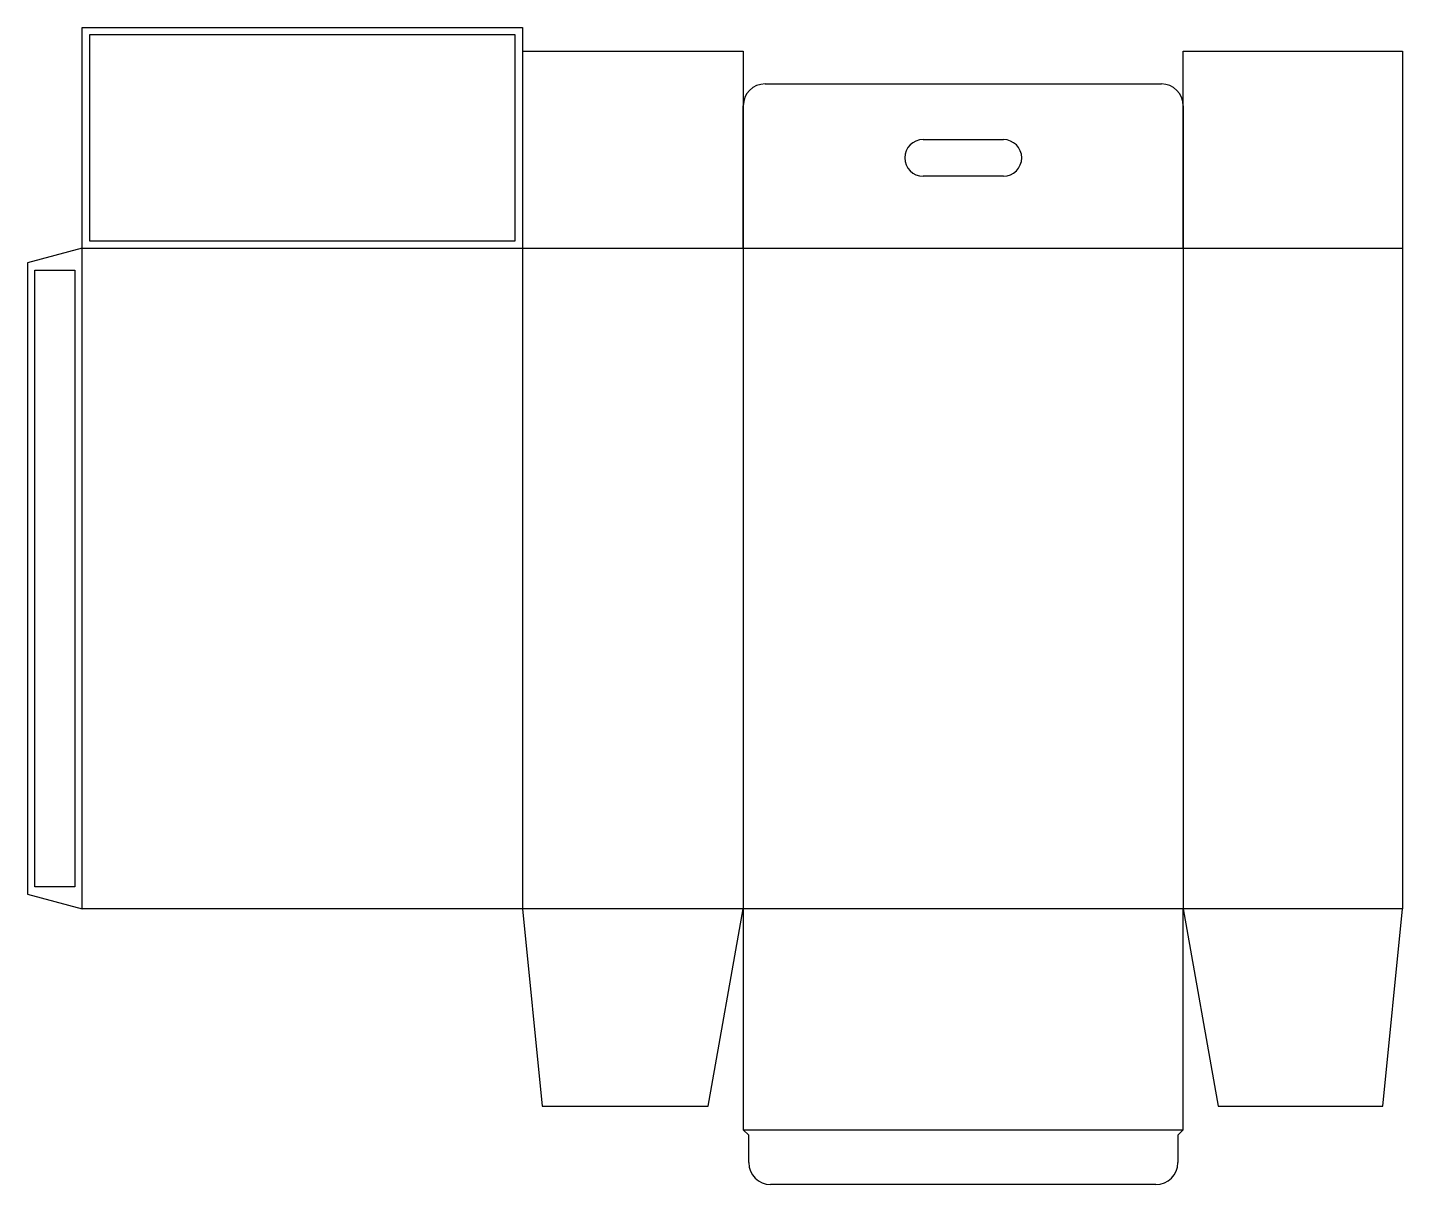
# Model space of a CAD drawing. Header units: millimetres. Extents: x 0 to 376, y 0 to 317.
import ezdxf

# ---------------------------------------------------------------- set-up
doc = ezdxf.new("R2010")
doc.units = ezdxf.units.MM
for name, color, linetype in [('CREASE', 5, 'CONTINUOUS'), ('CUT', 1, 'CONTINUOUS'), ('GLUE', 2, 'CONTINUOUS')]:
    doc.layers.add(name, color=color, linetype=linetype)

msp = doc.modelspace()

# ---------------------------------------------------------------- linework, layer by layer
at = {"layer": 'CREASE'}
for p, q in [((15, 75.45), (15, 256.35)), ((15, 256.35), (135.45, 256.35)), ((135.45, 256.35), (135.45, 75.45)), ((135.45, 256.35), (195.9, 256.35)), ((195.9, 256.35), (195.9, 75.45)), ((195.9, 256.35), (316.35, 256.35)), ((316.35, 256.35), (316.35, 75.45)), ((316.35, 256.35), (376.35, 256.35)), ((195.9, 75.45), (135.45, 75.45)), ((316.35, 75.45), (195.9, 75.45)), ((376.35, 75.45), (316.35, 75.45)), ((195.9, 15), (316.35, 15))]:
    msp.add_line(p, q, dxfattribs=at)
at = {"layer": 'CUT'}
for p, q in [((15, 256.35), (15, 316.8)), ((15, 316.8), (135.45, 316.8)), ((135.45, 316.8), (135.45, 310.35)), ((135.45, 310.35), (135.45, 256.35)), ((135.45, 310.35), (195.9, 310.35)), ((195.9, 310.35), (195.9, 256.35)), ((316.35, 256.35), (316.35, 310.35)), ((316.35, 310.35), (376.35, 310.35)), ((376.35, 310.35), (376.35, 256.35)), ((201.9, 301.35), (310.35, 301.35)), ((195.9, 256.35), (195.9, 295.35)), ((316.35, 295.35), (316.35, 256.35)), ((245.125, 286.1), (267.125, 286.1)), ((267.125, 276.1), (245.125, 276.1)), ((15, 256.35), (0, 252.331)), ((376.35, 256.35), (376.35, 75.45)), ((0, 252.331), (0, 79.469)), ((0, 79.469), (15, 75.45)), ((135.45, 75.45), (15, 75.45)), ((135.45, 75.45), (140.85, 21.45)), ((186.35, 21.45), (195.9, 75.45)), ((195.9, 75.45), (195.9, 15)), ((316.35, 15), (316.35, 75.45)), ((316.35, 75.45), (325.9, 21.45)), ((370.95, 21.45), (376.35, 75.45)), ((140.85, 21.45), (186.35, 21.45)), ((325.9, 21.45), (370.95, 21.45)), ((197.4, 13.5), (195.9, 15)), ((197.4, 6), (197.4, 13.5)), ((316.35, 15), (314.85, 13.5)), ((314.85, 13.5), (314.85, 6)), ((308.85, 0), (203.4, 0))]:
    msp.add_line(p, q, dxfattribs=at)
for centre, radius, start, end in [((201.9, 295.35), 6, 90, 180), ((310.35, 295.35), 6, 0, 90), ((245.125, 281.1), 5, 90, 180), ((267.125, 281.1), 5, 0, 90), ((245.125, 281.1), 5, 180, 270), ((267.125, 281.1), 5, 270, 0), ((203.4, 6), 6, 180, 270), ((308.85, 6), 6, 270, 0)]:
    msp.add_arc(centre, radius, start, end, dxfattribs=at)
at = {"layer": 'GLUE'}
for p, q in [((133.45, 314.8), (17, 314.8)), ((17, 314.8), (17, 258.35)), ((133.45, 258.35), (133.45, 314.8)), ((17, 258.35), (133.45, 258.35)), ((2, 250.331), (13, 250.331)), ((2, 81.469), (2, 250.331)), ((13, 250.331), (13, 81.469)), ((13, 81.469), (2, 81.469))]:
    msp.add_line(p, q, dxfattribs=at)

doc.saveas('drawing.dxf')
